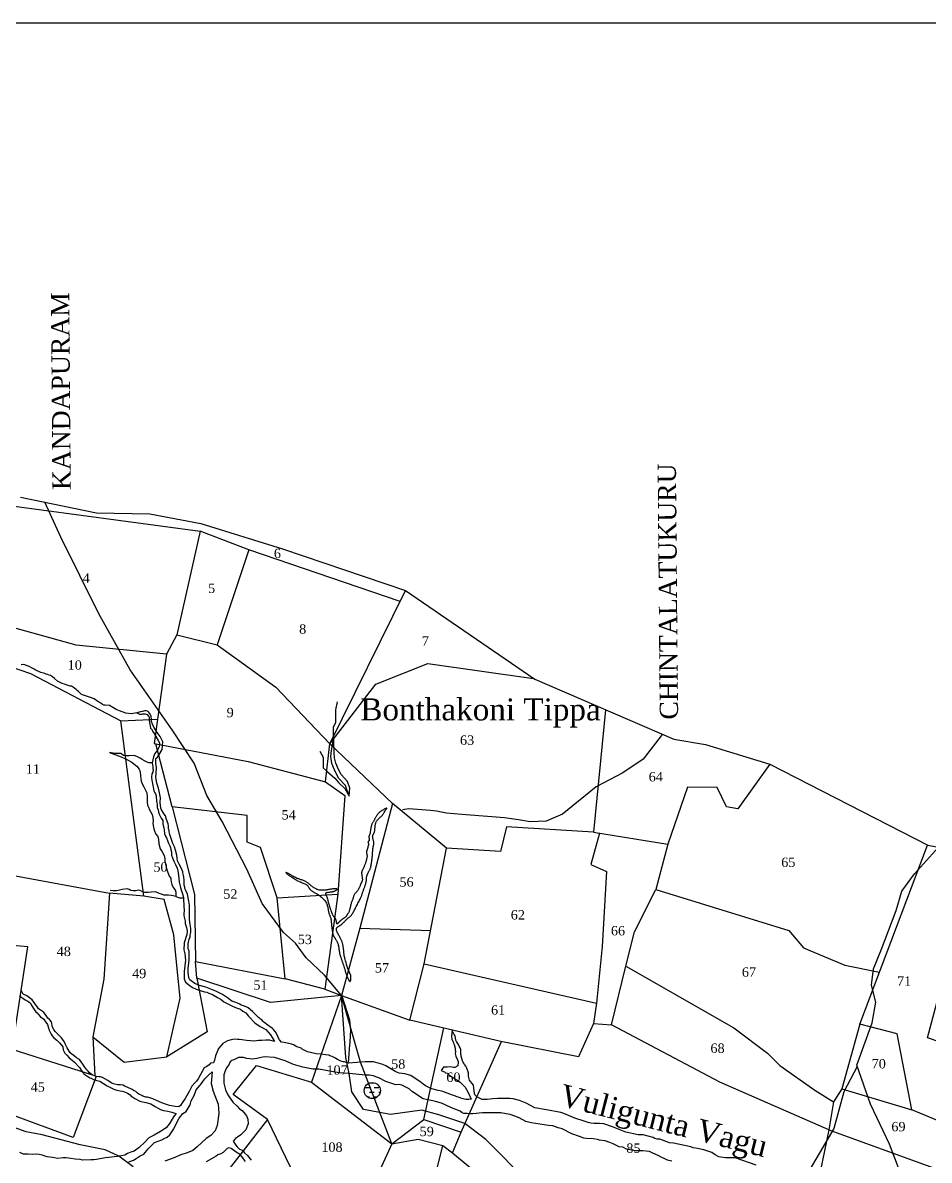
# Model space of a CAD drawing. Header units: inches. Extents: x 52 to 875, y -20 to 782.
# Drawn here: x 600.7 to 724.5, y 626.7 to 782.2 of the extents above; entities that cross this region are included whole.
import ezdxf

# ---------------------------------------------------------------- set-up
doc = ezdxf.new("R2010")
doc.units = ezdxf.units.IN
doc.header["$MEASUREMENT"] = 0
for name, pattern in [('ACAD_ISO02W100', [15, 12, -3]), ('ACAD_ISO07W100', [3, 0, -3]), ('BORDER', [1.75, 0.5, -0.25, 0.5, -0.25, 0, -0.25])]:
    doc.linetypes.add(name, pattern=pattern)
for name, color, linetype in [('CARTTRACK', 30, 'ACAD_ISO02W100'), ('NALA', 4, 'Continuous'), ('SURVEY_BND', 7, 'Continuous'), ('SURVEY_NO', 7, 'Continuous'), ('WATER_BODY', 4, 'Continuous')]:
    doc.layers.add(name, color=color, linetype=linetype)
doc.layers.add('FOOTPATH', color=150, linetype='ACAD_ISO07W100', lineweight=30)
doc.layers.add('VILL_BOUNDARY', color=6, linetype='BORDER', lineweight=30)
doc.styles.get("Standard").update_dxf_attribs({"font": 'TIMES.TTF'})

msp = doc.modelspace()

# ---------------------------------------------------------------- hatches: boundary and pattern name
at = {"layer": 'WATER_BODY', "linetype": 'ByBlock'}
h = msp.add_hatch(dxfattribs=at)
h.set_pattern_fill('DASH', color=256, scale=5, angle=180, style=0)
h.set_pattern_definition([(180, (-470.0725, 177.2036), (-0.625, -0.625), [0.625, -0.625])])
h.paths.add_polyline_path([(647.95, 637.19), (648.72, 635.15, 0.337992), (649.53, 636.21, 0.555906)])
h.paths.add_polyline_path([(647.95, 637.19, 0.285424), (647.34, 636.21, 0.494778), (648.72, 635.15)])

# ---------------------------------------------------------------- linework, layer by layer
at = {"linetype": 'ByBlock', "lineweight": 30}
msp.add_lwpolyline([(52.23, 782.18), (875.42, 782.18), (875.42, -19.69), (52.23, -19.69)], close=True, dxfattribs=at)
at = {"layer": 'CARTTRACK', "linetype": 'ByBlock'}
for points in [[(669.76, 623.63), (663.94, 629.51), (661.09, 631.71), (657.53, 632.89), (655.22, 633.54), (650.91, 632.93), (647.24, 633.62), (645.65, 636.03), (645.29, 638.54), (644.83, 640.72), (644.24, 649.2), (641.9, 651.97), (639.41, 654.36), (637.92, 656.35), (636.28, 657.84), (633.39, 661.77), (631.29, 666.46), (627.91, 672.98), (625.81, 676.56), (624.1, 680.99), (621.1, 685.52), (615.36, 693.74), (611.06, 701.36), (605.86, 711.88), (603.68, 716.65)], [(719.98, 621.34), (720.72, 624.41), (720.23, 626), (719.12, 628.89), (716.54, 634.36), (714.65, 639.68), (716.73, 645.46), (717.24, 648.29), (716.67, 650.61), (716.92, 652.87), (718.02, 655.54), (720.04, 660.83), (720.79, 663.48), (722.52, 665.83), (725.8, 669.48)], [(615.75, 625.78), (613.77, 627.24), (611.92, 628.11), (608.52, 628.81), (603.32, 630.14), (601.15, 630.57), (598.33, 631.58)]]:
    msp.add_lwpolyline(points, dxfattribs=at)
at = {"layer": 'FOOTPATH', "linetype": 'ByBlock'}
for points in [[(688.06, 684.91), (685.47, 681.52), (682.69, 679.67), (679.01, 677.75), (674.42, 674.02), (672.2, 673.03), (669.99, 672.93), (668.39, 673.21), (666.52, 673.51), (664.78, 673.62), (660.68, 673.95), (658.59, 674.13), (657.2, 674.41), (656.37, 674.52), (653.44, 674.71), (652.54, 674.6)], [(714.71, 639.5), (712.87, 636.06), (711.51, 631.04), (708.27, 625.5), (706.58, 622.65), (704.89, 619.95), (704.23, 618.87), (702.3, 617.32), (698.5, 615.49), (696.49, 614.86)]]:
    msp.add_lwpolyline(points, dxfattribs=at)
at = {"layer": 'NALA'}
for points in [[(700.89, 626.02), (698.01, 627.01), (697.08, 627.03), (696.69, 627.03), (696.07, 627.11), (695.78, 627.17), (695.27, 627.42), (694.83, 627.73), (693.72, 628.12), (692.88, 628.3), (692.29, 628.38), (691.95, 628.5), (689.58, 629.02), (689.04, 629.08), (687.74, 629.56), (687.37, 629.56), (687.04, 629.64), (686.8, 629.79), (685.43, 630.14), (684.75, 630.14), (683.07, 630.54), (681.27, 631.27), (680.08, 631.65), (679.49, 631.73), (678.75, 631.73), (678.31, 631.76), (677.93, 631.83), (677.37, 632.01), (676.09, 632.42), (674.59, 633.09), (674.19, 633.2), (672.23, 633.56), (670.64, 633.85), (669.45, 634.48), (668.54, 634.87), (667.68, 635.09), (667.25, 635.14), (667, 635.14), (666.8, 635.14), (666.61, 635.15), (665.53, 635.13), (664.88, 635.07), (664.56, 635.05), (664.13, 634.99), (663.84, 634.99), (663.44, 634.99), (662.9, 635.27), (662.73, 635.37), (662.58, 635.5), (662.48, 635.6), (662.4, 635.82), (662.25, 636.95), (662.1, 637.19), (661.84, 637.45), (661.72, 637.62), (661.6, 638.17), (661.59, 638.64), (661.36, 639.28), (661.22, 639.57), (661.02, 639.79), (660.94, 639.94), (660.85, 640.1), (660.78, 640.3), (660.57, 640.9), (660.55, 641.33), (660.54, 641.81), (660.43, 642.07), (660.31, 642.29), (660.19, 642.49), (659.92, 642.94), (659.85, 643.11), (659.74, 643.7), (659.63, 643.89), (659.52, 644.04), (659.39, 644.34), (659.36, 644.46), (659.25, 643.63), (659.32, 643.19), (659.47, 642.86), (659.52, 642.7), (659.6, 642.51), (659.74, 642.02), (659.77, 641.82), (659.78, 641.49), (659.77, 641.28), (659.85, 640.9), (660.05, 640.49), (660.15, 640.17), (660.15, 639.98), (660.12, 639.69), (660.1, 639.58), (659.69, 639.38), (659.54, 639.37), (659.35, 639.39), (659.16, 639.46), (658.67, 639.43), (658.16, 639.41), (658.02, 639.25), (657.92, 639.11), (657.86, 638.95), (658.16, 638.83), (658.31, 638.76), (658.44, 638.64), (658.7, 638.59), (658.74, 638.45), (660.46, 637.35), (660.85, 636.95), (661.13, 636.67), (661.52, 635.94), (661.93, 635.03), (661.61, 634.98), (661.46, 634.98), (661.21, 634.97), (660.86, 635.07), (660.52, 635.19), (660.21, 635.29), (659.99, 635.37), (659.69, 635.51), (659.41, 635.6), (657.92, 636.12), (657.44, 636.23), (656.56, 636.45), (656.08, 636.66), (655.7, 636.84), (655.37, 637.11), (654.91, 637.46), (654.43, 637.76), (653.69, 638.26), (652.87, 638.51), (652.53, 638.56), (652.1, 638.61), (651.65, 638.77), (651.2, 639.05), (650.74, 639.34), (650.26, 639.58), (649.89, 639.76), (649.22, 639.98), (648.58, 640.12), (647.46, 640.16), (645.19, 639.95), (644.84, 640.07), (644.65, 640.14), (644.44, 640.14), (644.29, 640.18), (644.06, 640.29), (643.66, 640.47), (643.45, 640.58), (643.3, 640.68), (642.96, 640.85), (642.64, 640.96), (642.49, 641.04), (642.02, 641.09), (641.46, 641.18), (640.78, 641.22), (639.57, 641.49), (638.86, 641.87), (638.69, 641.99), (638.45, 642.11), (638.13, 642.21), (637.9, 642.34), (637.67, 642.45), (637.41, 642.54), (636.38, 642.79), (636.02, 642.85), (635.74, 643.14), (635.55, 643.45), (635.51, 643.59), (635.28, 644.09), (635.17, 644.29), (634.95, 644.54), (634.79, 644.71), (634.04, 645.25), (633.57, 645.59), (633.46, 645.7), (633.36, 645.82), (633.16, 645.99), (633.02, 646.11), (632.88, 646.22), (632.08, 647.04), (631.45, 647.54), (631.18, 647.64), (630.82, 647.78), (630.5, 647.91), (630.31, 648.04), (630.02, 648.14), (629.76, 648.27), (629.23, 648.44), (628.65, 648.88), (627.97, 649.35), (627.04, 649.78), (625.7, 650.33), (624.83, 650.59), (624.18, 650.83), (623.68, 651.2), (623.5, 651.35), (623.41, 651.52), (623.38, 651.66), (623.27, 652.35), (623.28, 652.89), (623.4, 654.06), (623.4, 654.67), (623.39, 655.07), (623.39, 655.29), (623.36, 655.42), (623.28, 655.57), (623.28, 656.29), (623.41, 656.91), (623.54, 657.24), (623.55, 657.43), (623.59, 657.61), (623.65, 657.89), (623.63, 658.36), (623.56, 658.91), (623.44, 659.61), (623.45, 660.49), (623.44, 661.55), (623.38, 662.12), (623.19, 663.05), (622.96, 663.56), (622.83, 663.82), (622.8, 664), (622.72, 664.29), (622.71, 664.43), (622.71, 664.53), (622.71, 664.7), (622.72, 664.95), (622.69, 665.41), (622.63, 665.61), (622.58, 665.8), (622.56, 665.97), (622.55, 666.11), (622.31, 666.65), (622.06, 667.14), (621.82, 667.6), (621.76, 667.99), (621.71, 668.4), (621.54, 669.07), (621.4, 669.55), (621.16, 669.99), (620.94, 670.67), (620.76, 671.23), (620.66, 671.57), (620.66, 671.79), (620.59, 672.01), (620.59, 672.22), (620.59, 672.41), (620.52, 672.67), (620.3, 673.28), (620.15, 673.79), (619.99, 674), (619.85, 674.22), (619.73, 674.44), (619.64, 674.61), (619.54, 674.81), (619.43, 675.57), (619.48, 676.23), (619.31, 677.16), (619.2, 677.55), (618.99, 678.25), (618.84, 679.02), (618.9, 679.6), (618.95, 680.39), (618.83, 680.95), (618.83, 681.4), (618.83, 681.59), (619.07, 681.81), (619.27, 682.04), (619.71, 682.86), (619.82, 683.88), (619.44, 684.63), (619.03, 685.15), (618.57, 685.9), (618.39, 686.29), (618.27, 686.68), (618.26, 686.94), (618.19, 687.41), (618, 687.8), (617.85, 687.98), (617.78, 688.03), (617.57, 688.14), (617.42, 688.14), (617.28, 688.12), (617.03, 688.02), (616.77, 687.97), (616.24, 687.85), (615.51, 687.7), (614.74, 687.82), (613.9, 688.14), (613.45, 688.29), (612.51, 688.83), (611.91, 688.89), (611.75, 688.89), (611.57, 689.01), (611.35, 689.17), (610.94, 689.42), (610.4, 689.75), (610.04, 689.89), (609.77, 689.98), (608.71, 690.37), (608.27, 690.75), (608.1, 690.92), (607.95, 691.06), (607.78, 691.19), (607.61, 691.29), (607.32, 691.48), (607.16, 691.48), (606.61, 691.67), (606.36, 691.75), (606.06, 691.87), (605.39, 692.17), (605, 692.56), (604.71, 692.75), (604.59, 692.84), (604.44, 692.94), (604.25, 693.02), (604.04, 693.08), (603.85, 693.14), (603.68, 693.22), (603.13, 693.37), (602.47, 693.67), (602.37, 693.72), (602.22, 693.8), (602.02, 693.93), (601.56, 694.18), (600.8, 694.46), (600.43, 694.43)], [(616.24, 687.85), (616.61, 687.68), (616.97, 687.68), (617.09, 687.71), (617.28, 687.71), (617.4, 687.71), (617.67, 687.63), (617.8, 687.45), (617.92, 687.29), (617.93, 687.17), (617.96, 686.81), (618.02, 686.3), (618.13, 685.74), (618.35, 685.53), (618.41, 685.33), (618.61, 685.04), (618.7, 684.86), (619.16, 684.08), (619.33, 683.73), (619.33, 683.54), (619.29, 683.19), (619.06, 682.76), (618.73, 682.3), (618.51, 681.83), (618.33, 681.01), (617.89, 681.02), (617.59, 681.15), (617.29, 681.3), (616.99, 681.47), (616.7, 681.66), (616.24, 681.9), (615.9, 682), (615.22, 681.96), (614.79, 681.99), (614.45, 682.03), (614.06, 682.3), (613.7, 682.3), (613.26, 682.3), (612.53, 682.43), (614.09, 681.83), (614.89, 681.48), (615.57, 681.12), (615.82, 680.89), (616.27, 680.57), (616.55, 680.14), (616.7, 679.77), (616.77, 679.25), (616.86, 678.52), (617.04, 678.07), (617.23, 677.74), (617.35, 677.46), (617.61, 676.92), (617.67, 676.35), (617.66, 675.63), (617.73, 675.25), (617.83, 674.95), (617.99, 674.59), (618.17, 674.29), (618.34, 673.96), (618.42, 673.55), (618.49, 673.05), (618.46, 672.72), (618.51, 672.24), (618.6, 671.81), (618.86, 671.26), (619.12, 670.93), (619.22, 670.55), (619.28, 669.92), (619.42, 669.28), (619.7, 668.87), (619.98, 668.33), (620.08, 667.87), (620.08, 667.58), (620.22, 666.99), (620.33, 666.38), (620.57, 665.81), (620.68, 665.5), (620.91, 665.24), (620.91, 665.01), (620.93, 664.76), (621.05, 664.4), (621.24, 663.97), (621.51, 663.65), (621.59, 663.33), (621.59, 662.96), (621.59, 662.73), (622.1, 662.54), (622.35, 662.55), (622.61, 662.56)], [(618.33, 681.01), (618.39, 680.71), (618.43, 680.52), (618.45, 680.35), (618.46, 680.19), (618.48, 680.07), (618.42, 679.72), (618.32, 679.5), (618.25, 679.06), (618.3, 678.62), (618.35, 678.4), (618.45, 677.95), (618.53, 677.43), (618.57, 677.2), (618.69, 676.93), (618.81, 676.77), (618.88, 676.5), (618.91, 676.24), (618.92, 676), (618.92, 675.75), (619.03, 675.36), (619.04, 675.14), (619.05, 674.9), (619.15, 674.6), (619.21, 674.29), (619.33, 673.9), (619.49, 673.65), (619.58, 673.43), (619.8, 673.13), (619.82, 672.68), (619.84, 672.45), (619.92, 672.14), (619.99, 671.86), (620.02, 671.32), (620.17, 671), (620.3, 670.76), (620.44, 670.4), (620.54, 670.14), (620.75, 669.69), (620.86, 669.46), (620.92, 669.13), (620.98, 668.84), (621, 668.51), (621.01, 668.39), (621.12, 668.05), (621.22, 667.82), (621.29, 667.57), (621.54, 667.11), (621.78, 666.61), (621.82, 666.47), (621.87, 666.25), (621.93, 665.68), (622.06, 664.68), (622.22, 663.99), (622.29, 663.64), (622.41, 663.36), (622.49, 663.09), (622.59, 662.78), (622.61, 662.56), (622.65, 662.32), (622.65, 662.11), (622.68, 661.79), (622.67, 661.27), (622.7, 660.98), (622.7, 660.85), (622.69, 660.37), (622.69, 660.2), (622.7, 659.91), (622.84, 659.38), (622.84, 659.04), (623.03, 658.5), (623.11, 657.99), (623.1, 657.56), (622.74, 656.42), (622.69, 655.44), (622.79, 654.91), (622.9, 654.03), (622.71, 652.5), (622.7, 652.07), (622.7, 651.82), (622.7, 651.48), (622.92, 651.03), (623.52, 650.51), (623.93, 650.26), (624.16, 650.17), (624.52, 650.01), (624.78, 649.92), (625.52, 649.69), (625.81, 649.65), (626.1, 649.55), (626.6, 649.34), (627.26, 648.94), (627.8, 648.64), (628.15, 648.35), (628.6, 648.12), (629.31, 647.73), (629.98, 647.47), (630.44, 647.35), (630.75, 647.08), (631.17, 646.84), (631.5, 646.38), (632.4, 645.47), (633.12, 644.99), (633.88, 644.54), (634.53, 643.85), (634.76, 643.48), (635.07, 642.93), (634.37, 643.12), (634.14, 643.12), (633.89, 643.09), (633.35, 643.05), (632.87, 643.04), (632.35, 642.96), (631.23, 643.04), (630.64, 643.16), (630.25, 643.18), (630.01, 643.18), (629.59, 643.25), (629.13, 643.14), (628.65, 643), (627.99, 642.65), (627.43, 641.95), (627, 640.98), (626.88, 640.37), (626.74, 639.99), (626.31, 639.94), (626.16, 639.75), (625.95, 639.61), (625.74, 639.48), (625.45, 639.31), (624.62, 637.83), (624.42, 637.51), (624.24, 637.3), (623.76, 636.83), (623.42, 636.1), (622.85, 635.14), (622.47, 634.55), (622.21, 634.19), (621.98, 634), (621.49, 634.02), (620.73, 634.19), (619.89, 634.44), (619.33, 634.66), (618.43, 635.08), (617.71, 635.33), (617.46, 635.33), (617.09, 635.43), (616.92, 635.53), (616.53, 635.74), (616.32, 635.9), (616.11, 636.07), (615.88, 636.19), (615.63, 636.37), (614.93, 636.7), (614.58, 636.83), (614.4, 636.93), (614, 636.98), (613.6, 636.98), (613.06, 637.12), (612.74, 637.26), (612.42, 637.49), (612.27, 637.58), (611.54, 637.98), (611.28, 638.07), (611.06, 638.11), (610.7, 638.13), (610.16, 638.38), (609.8, 638.63), (609.62, 638.85), (609.41, 639.03), (609.16, 639.4), (608.86, 639.8), (608.4, 640.45), (608, 640.71), (607.7, 640.94), (607.38, 641.19), (607.15, 641.38), (606.75, 642.05), (606.52, 642.51), (606.34, 642.91), (605.96, 643.4), (605.51, 643.88), (605.1, 644.29), (604.91, 644.54), (604.74, 644.86), (604.57, 645.61), (604.3, 645.91), (604.11, 646.11), (603.84, 646.49), (603.56, 646.9), (603.32, 647.07), (603.04, 647.23), (602.82, 647.38), (602.68, 647.62), (601.95, 648.6), (601.2, 649.15), (600.73, 649.41), (600.41, 650.02)], [(621.59, 662.73), (621.2, 662.85), (620.93, 662.87), (620.59, 662.91), (620.35, 662.92), (619.94, 662.94), (619.62, 663.05), (619.32, 663.16), (619.01, 663.28), (618.75, 663.38), (618.21, 663.32), (617.81, 663.28), (617.33, 663.27), (617.02, 663.4), (616.73, 663.56), (616.42, 663.6), (616.1, 663.52), (615.74, 663.51), (615.45, 663.54), (615.19, 663.71), (614.93, 663.78), (614.23, 663.68), (613.68, 663.57), (613.48, 663.53), (613.03, 663.52), (612.63, 663.57)], [(600.21, 649.16), (600.98, 648.61), (601.35, 648.42), (601.47, 648.34), (601.67, 648.2), (601.92, 647.79), (602.2, 647.28), (602.46, 646.98), (602.61, 646.82), (602.77, 646.64), (603.1, 646.28), (603.52, 645.96), (603.69, 645.74), (603.82, 645.58), (604.03, 645.25), (604.15, 644.91), (604.29, 644.46), (604.42, 644.2), (604.54, 643.91), (604.66, 643.68), (604.92, 643.41), (605.31, 643.12), (605.68, 642.76), (605.97, 642.42), (606.12, 642.2), (606.19, 641.8), (606.43, 641.34), (606.68, 641.06), (607, 640.69), (607.43, 640.37), (607.73, 640.1), (608.42, 639.36), (608.66, 639.01), (609.02, 638.52), (609.27, 638.31), (609.54, 638.13), (609.81, 637.97), (610.01, 637.9), (610.33, 637.71), (610.79, 637.59), (611.19, 637.48), (611.68, 637.18), (612.21, 636.88), (612.64, 636.64), (613.13, 636.41), (613.5, 636.26), (613.73, 636.21), (613.97, 636.2), (614.25, 636.13), (614.56, 636.06), (614.97, 635.86), (615.32, 635.62), (615.49, 635.46), (615.72, 635.3), (615.98, 635.12), (616.64, 634.75), (617.03, 634.67), (617.46, 634.59), (618.16, 634.4), (618.76, 634.03), (619.07, 633.85), (619.48, 633.62), (619.88, 633.5), (620.51, 633.38), (621.04, 633.28), (621.44, 633.13), (621.62, 633.07), (621.26, 632.63), (620.76, 631.77), (620.27, 631.1), (619.49, 630.63), (618.61, 630.12), (617.87, 629.73), (617.33, 629.15), (616.59, 628.41), (615.9, 627.94), (615.43, 627.79), (614.97, 627.61), (614.6, 627.39), (613.59, 627.2), (613.15, 627.14), (612.42, 627.05), (611.96, 627.04), (611.18, 626.86), (610.75, 626.78), (610.38, 626.74), (609.96, 626.75), (608.81, 626.71), (608.5, 626.8), (607.82, 626.85), (607.24, 626.93), (606.6, 627.02), (606.2, 627.04), (605.41, 626.93), (605.02, 627), (604.71, 627.05), (604.38, 627.13), (604, 627.16), (603.3, 627.38), (602.9, 627.47), (602.48, 627.5), (601.94, 627.49), (601.41, 627.54), (601.13, 627.54), (600.76, 627.52), (600.28, 627.76)], [(645.19, 639.95), (645.33, 641.93), (645.39, 642.89), (645.49, 644.47), (645.34, 645.82), (644.25, 649.24)], [(689.37, 626.57), (688.79, 626.72), (688.39, 626.89), (687.92, 627.1), (687.49, 627.32), (686.77, 627.67), (686.3, 627.87), (685.39, 627.97), (684.94, 627.98), (684.39, 627.99), (683.19, 628.2), (682.66, 628.46), (682.15, 628.53), (681.36, 628.94), (680.89, 629.13), (680.25, 629.33), (679.49, 629.42), (679.22, 629.53), (678.6, 629.6), (677.7, 629.66), (677.32, 629.7), (676.73, 629.92), (675.69, 630.29), (674.39, 630.96), (673.85, 631.1), (673.11, 631.4), (672.5, 631.43), (671.9, 631.53), (671.33, 631.62), (670.15, 631.8), (669.43, 631.97), (668.51, 632.5), (667.91, 632.73), (667.27, 632.93), (666.71, 633.05), (665.99, 633.16), (665.16, 633.16), (663.51, 633.16), (662.19, 633.04), (661.85, 633.03), (661.41, 633.06), (660.95, 633.09), (660.73, 633.19), (660.42, 633.39), (659.27, 633.87), (658.4, 634.28), (657.89, 634.47), (657.06, 634.73), (656.7, 634.79), (656.27, 634.88), (655.81, 634.98), (655.38, 635.07), (653.92, 636.04), (653.46, 636.47), (652.82, 636.77), (652.45, 636.94), (652.09, 637.03), (651.64, 637.02), (650.29, 637.44), (649.31, 637.97), (648.93, 638.1), (648.6, 638.23), (648.07, 638.33), (647.51, 638.34), (645.29, 638.54), (643.86, 638.62), (641.13, 639.14), (640.3, 639.14), (638.94, 639.4), (637.65, 639.77), (636.52, 640.3), (635.06, 640.75), (633.67, 640.84), (632.66, 640.59), (632.1, 640.49), (631.3, 640.58), (630.82, 640.74), (630.13, 640.74), (629.49, 640.41), (629.24, 640.31), (629.02, 640.16), (628.86, 639.8), (628.54, 639.36), (628.38, 639.06), (628.14, 638.38), (628.13, 637.23), (628.38, 636.31), (628.69, 635.61), (629.37, 634.65), (629.95, 634.06), (630.3, 633.73), (630.65, 633.51), (631.04, 633.01), (631.25, 632.77), (631.43, 632.29), (631.47, 631.65), (631.17, 630.84), (630.46, 630.17), (630.03, 629.85), (629.72, 629.66), (629.4, 629.3), (629.79, 628.75), (629.95, 628.53), (630.29, 628.22), (630.8, 628), (630.96, 627.71), (631.39, 627.32), (631.69, 626.93), (631.89, 626.68)], [(615.18, 626.47), (615.81, 626.69), (616.16, 626.94), (616.69, 627.29), (617.19, 627.51), (617.8, 628.25), (618.65, 629.13), (619.66, 629.5), (620.07, 629.69), (620.39, 629.84), (620.74, 630.14), (621.32, 630.99), (621.66, 631.75), (622.05, 632.44), (622.54, 633.08), (622.99, 633.37), (623.29, 633.82), (623.52, 634.25), (623.7, 634.83), (624.07, 635.56), (624.38, 636.3), (624.86, 636.9), (625.09, 637.2), (625.28, 637.44), (625.55, 637.82), (625.8, 638.09), (626.13, 638.39), (626.55, 638.79), (626.42, 637.19), (626.7, 636.13), (627.38, 634.37), (627.4, 633.74), (627.48, 633.1), (627.21, 631.46), (626.97, 630.71), (626.38, 630.08), (625.73, 629.66), (624.52, 628.54), (623.92, 628.02), (623.11, 627.68), (622.27, 627.45), (621.22, 626.98), (620.07, 626.58)], [(631.12, 626.51), (630.83, 626.86), (630.61, 627.18), (630.33, 627.53), (630.05, 627.67), (629.84, 627.8), (629.65, 627.95), (629.34, 628.16), (629.14, 628.3), (628.82, 628.39), (628.58, 628.31), (628.33, 628.04), (628.03, 627.77), (627.75, 627.55), (627.31, 627.44), (627.09, 627.23), (626.77, 627.08), (625.74, 626.49)]]:
    msp.add_lwpolyline(points, dxfattribs=at)
at = {"layer": 'NALA', "linetype": 'ByBlock'}
for points in [[(641.27, 682.59), (641.71, 681.78), (641.73, 680.33), (642.22, 679.88), (643.29, 678.91), (643.81, 678.34), (644.68, 677.52), (645.27, 676.44), (644.78, 677.92), (643.81, 678.93), (643.25, 680.06), (642.92, 680.93), (642.78, 681.9), (642.86, 682.68), (643.12, 684.23), (643.13, 685.87), (643.45, 686.58), (643.47, 688.24), (643.67, 689.35)], [(645.27, 676.44), (645.37, 677.55), (645.02, 678.48), (644.18, 679.41), (643.81, 680.1), (643.47, 680.99), (643.27, 681.7), (643.21, 682.41), (643.13, 684.86)], [(645.51, 651.93), (645.36, 652.25), (645.22, 652.56), (645.1, 652.86), (645, 653.16), (644.91, 653.44), (644.84, 653.7), (644.77, 653.94), (644.72, 654.15), (644.67, 654.34), (644.64, 654.5), (644.61, 654.65), (644.59, 654.77), (644.57, 654.88), (644.56, 654.97), (644.55, 655.05), (644.54, 655.13), (644.53, 655.21), (644.53, 655.28), (644.52, 655.35), (644.52, 655.42), (644.51, 655.49), (644.5, 655.56), (644.5, 655.64), (644.48, 655.73), (644.47, 655.82), (644.46, 655.91), (644.44, 656.01), (644.42, 656.11), (644.39, 656.21), (644.37, 656.31), (644.34, 656.4), (644.31, 656.5), (644.28, 656.59), (644.25, 656.67), (644.21, 656.75), (644.17, 656.84), (644.13, 656.92), (644.09, 657.01), (644.04, 657.1), (643.99, 657.19), (643.93, 657.3), (643.87, 657.4), (643.81, 657.51), (643.76, 657.62), (643.7, 657.73), (643.65, 657.83), (643.61, 657.93), (643.57, 658.02), (643.55, 658.1), (643.53, 658.16), (643.52, 658.22), (643.52, 658.28), (643.52, 658.32), (643.53, 658.36), (643.54, 658.4), (643.55, 658.43), (643.57, 658.46), (643.59, 658.48), (643.61, 658.5), (643.63, 658.53), (643.66, 658.55), (643.69, 658.57), (643.73, 658.59), (643.77, 658.62), (643.81, 658.64), (643.85, 658.67), (643.9, 658.7), (643.95, 658.73), (644, 658.76), (644.05, 658.79), (644.09, 658.82), (644.13, 658.85), (644.17, 658.87), (644.21, 658.9), (644.24, 658.93), (644.27, 658.96), (644.31, 659), (644.36, 659.04), (644.41, 659.09), (644.47, 659.15), (644.54, 659.22), (644.62, 659.3), (644.7, 659.39), (644.79, 659.48), (644.88, 659.57), (644.97, 659.65), (645.06, 659.73), (645.14, 659.81), (645.22, 659.87), (645.29, 659.93), (645.36, 659.98), (645.42, 660.03), (645.48, 660.09), (645.53, 660.14), (645.59, 660.2), (645.65, 660.27), (645.7, 660.36), (645.76, 660.45), (645.82, 660.56), (645.88, 660.67), (645.94, 660.8), (646.01, 660.93), (646.08, 661.06), (646.15, 661.21), (646.23, 661.36), (646.31, 661.51), (646.39, 661.66), (646.47, 661.82), (646.55, 661.97), (646.63, 662.11), (646.7, 662.25), (646.76, 662.38), (646.82, 662.5), (646.86, 662.61), (646.91, 662.71), (646.94, 662.81), (646.98, 662.9), (647.01, 663), (647.04, 663.09), (647.07, 663.18), (647.11, 663.28), (647.14, 663.37), (647.18, 663.47), (647.21, 663.57), (647.25, 663.67), (647.28, 663.78), (647.32, 663.88), (647.35, 663.98), (647.39, 664.07), (647.42, 664.17), (647.45, 664.26), (647.48, 664.35), (647.51, 664.44), (647.54, 664.52), (647.56, 664.6), (647.58, 664.68), (647.6, 664.76), (647.61, 664.83), (647.62, 664.89), (647.63, 664.96), (647.64, 665.02), (647.64, 665.08), (647.65, 665.13), (647.65, 665.19), (647.65, 665.24), (647.65, 665.29), (647.66, 665.34), (647.66, 665.38), (647.66, 665.43), (647.67, 665.48), (647.68, 665.53), (647.69, 665.58), (647.71, 665.63), (647.72, 665.68), (647.75, 665.74), (647.77, 665.8), (647.8, 665.85), (647.83, 665.92), (647.86, 665.98), (647.9, 666.05), (647.93, 666.12), (647.97, 666.19), (648.01, 666.27), (648.05, 666.34), (648.09, 666.42), (648.12, 666.49), (648.15, 666.57), (648.18, 666.64), (648.21, 666.71), (648.22, 666.78), (648.24, 666.85), (648.25, 666.92), (648.26, 666.99), (648.27, 667.06), (648.28, 667.14), (648.3, 667.23), (648.31, 667.32), (648.33, 667.42), (648.35, 667.52), (648.36, 667.64), (648.38, 667.76), (648.4, 667.88), (648.42, 668.02), (648.43, 668.17), (648.45, 668.32), (648.46, 668.48), (648.47, 668.64), (648.48, 668.8), (648.49, 668.95), (648.51, 669.1), (648.52, 669.25), (648.54, 669.38), (648.55, 669.49), (648.57, 669.59), (648.59, 669.69), (648.61, 669.77), (648.62, 669.86), (648.63, 669.94), (648.64, 670.02), (648.64, 670.11), (648.63, 670.2), (648.61, 670.3), (648.59, 670.4), (648.56, 670.5), (648.54, 670.6), (648.52, 670.69), (648.5, 670.78), (648.49, 670.86), (648.48, 670.93), (648.48, 670.99), (648.49, 671.05), (648.5, 671.1), (648.51, 671.14), (648.53, 671.18), (648.56, 671.22), (648.58, 671.26), (648.6, 671.3), (648.63, 671.34), (648.65, 671.38), (648.67, 671.43), (648.7, 671.48), (648.72, 671.53), (648.74, 671.59), (648.75, 671.65), (648.77, 671.71), (648.78, 671.78), (648.79, 671.85), (648.79, 671.92), (648.8, 671.99), (648.8, 672.07), (648.81, 672.14), (648.81, 672.21), (648.82, 672.29), (648.82, 672.36), (648.83, 672.43), (648.84, 672.5), (648.85, 672.57), (648.86, 672.63), (648.88, 672.7), (648.9, 672.77), (648.92, 672.83), (648.95, 672.9), (648.98, 672.96), (649.01, 673.02), (649.06, 673.09), (649.1, 673.15), (649.16, 673.22), (649.22, 673.29), (649.28, 673.36), (649.36, 673.43), (649.43, 673.5), (649.51, 673.57), (649.59, 673.64), (649.67, 673.72), (649.74, 673.79), (649.81, 673.87), (649.87, 673.94), (649.92, 674.02), (649.97, 674.09), (650.02, 674.16), (650.05, 674.23), (650.09, 674.29), (650.12, 674.35), (650.15, 674.4), (650.18, 674.44), (650.2, 674.48), (650.22, 674.52), (650.25, 674.55), (650.27, 674.58), (650.29, 674.61), (650.31, 674.63), (650.33, 674.66), (650.36, 674.69), (650.38, 674.73), (650.4, 674.76), (650.41, 674.78), (650.42, 674.8), (650.41, 674.82), (650.39, 674.82), (650.35, 674.81), (650.3, 674.79), (650.23, 674.76), (650.14, 674.72), (650.05, 674.67), (649.95, 674.61), (649.85, 674.55), (649.75, 674.49), (649.66, 674.43), (649.57, 674.37), (649.5, 674.31), (649.42, 674.25), (649.36, 674.2), (649.3, 674.14), (649.24, 674.08), (649.19, 674.02), (649.14, 673.96), (649.1, 673.89), (649.05, 673.82), (649.01, 673.76), (648.97, 673.68), (648.92, 673.61), (648.88, 673.54), (648.84, 673.46), (648.8, 673.39), (648.75, 673.31), (648.71, 673.24), (648.67, 673.16), (648.62, 673.09), (648.58, 673.01), (648.54, 672.94), (648.5, 672.87), (648.46, 672.8), (648.42, 672.73), (648.39, 672.66), (648.36, 672.58), (648.33, 672.51), (648.3, 672.44), (648.28, 672.36), (648.26, 672.27), (648.24, 672.18), (648.23, 672.09), (648.22, 671.98), (648.2, 671.88), (648.19, 671.77), (648.18, 671.67), (648.16, 671.57), (648.15, 671.48), (648.13, 671.39), (648.11, 671.31), (648.08, 671.24), (648.06, 671.18), (648.03, 671.12), (648.01, 671.07), (647.99, 671.01), (647.98, 670.96), (647.97, 670.9), (647.97, 670.85), (647.98, 670.78), (647.99, 670.72), (648, 670.66), (648.01, 670.6), (648.02, 670.54), (648.02, 670.48), (648.02, 670.44), (648.01, 670.4), (647.99, 670.36), (647.96, 670.34), (647.93, 670.31), (647.9, 670.28), (647.88, 670.26), (647.86, 670.23), (647.85, 670.2), (647.84, 670.16), (647.85, 670.12), (647.86, 670.08), (647.87, 670.04), (647.89, 669.99), (647.9, 669.95), (647.92, 669.91), (647.92, 669.87), (647.93, 669.84), (647.92, 669.81), (647.92, 669.78), (647.91, 669.76), (647.9, 669.73), (647.88, 669.71), (647.87, 669.69), (647.86, 669.67), (647.85, 669.65), (647.84, 669.63), (647.83, 669.6), (647.82, 669.57), (647.82, 669.55), (647.81, 669.51), (647.81, 669.48), (647.8, 669.45), (647.8, 669.41), (647.79, 669.37), (647.78, 669.33), (647.77, 669.29), (647.76, 669.25), (647.75, 669.21), (647.74, 669.17), (647.72, 669.13), (647.71, 669.09), (647.69, 669.05), (647.68, 669.02), (647.66, 668.98), (647.65, 668.94), (647.64, 668.9), (647.64, 668.85), (647.64, 668.8), (647.64, 668.75), (647.65, 668.69), (647.67, 668.63), (647.68, 668.56), (647.69, 668.49), (647.7, 668.41), (647.71, 668.33), (647.71, 668.25), (647.71, 668.16), (647.7, 668.07), (647.68, 667.97), (647.66, 667.88), (647.63, 667.78), (647.61, 667.68), (647.58, 667.59), (647.55, 667.49), (647.52, 667.4), (647.49, 667.31), (647.46, 667.22), (647.43, 667.13), (647.4, 667.05), (647.37, 666.97), (647.34, 666.89), (647.31, 666.82), (647.28, 666.75), (647.25, 666.68), (647.22, 666.62), (647.19, 666.56), (647.17, 666.51), (647.14, 666.45), (647.11, 666.4), (647.09, 666.35), (647.06, 666.31), (647.04, 666.26), (647.02, 666.22), (647.01, 666.17), (646.99, 666.13), (646.98, 666.09), (646.97, 666.05), (646.96, 666.01), (646.96, 665.97), (646.96, 665.92), (646.96, 665.88), (646.97, 665.83), (646.98, 665.78), (646.99, 665.72), (647, 665.66), (647.01, 665.6), (647.02, 665.53), (647.03, 665.45), (647.04, 665.37), (647.05, 665.29), (647.06, 665.22), (647.07, 665.14), (647.07, 665.07), (647.07, 665), (647.06, 664.94), (647.05, 664.89), (647.03, 664.84), (647.01, 664.8), (646.99, 664.76), (646.97, 664.73), (646.95, 664.69), (646.94, 664.66), (646.92, 664.63), (646.9, 664.59), (646.89, 664.56), (646.87, 664.52), (646.85, 664.47), (646.83, 664.42), (646.81, 664.36), (646.79, 664.29), (646.76, 664.22), (646.72, 664.13), (646.69, 664.04), (646.64, 663.95), (646.6, 663.86), (646.55, 663.76), (646.5, 663.67), (646.45, 663.59), (646.39, 663.51), (646.33, 663.44), (646.27, 663.37), (646.22, 663.31), (646.16, 663.25), (646.11, 663.19), (646.06, 663.12), (646.01, 663.06), (645.97, 662.99), (645.94, 662.92), (645.91, 662.84), (645.88, 662.77), (645.86, 662.69), (645.83, 662.61), (645.81, 662.53), (645.78, 662.45), (645.75, 662.37), (645.73, 662.3), (645.69, 662.22), (645.66, 662.14), (645.63, 662.05), (645.6, 661.96), (645.56, 661.86), (645.53, 661.75), (645.5, 661.64), (645.47, 661.51), (645.44, 661.38), (645.41, 661.25), (645.38, 661.12), (645.35, 660.99), (645.32, 660.88), (645.29, 660.77), (645.25, 660.68), (645.22, 660.6), (645.18, 660.52), (645.15, 660.46), (645.11, 660.41), (645.08, 660.36), (645.04, 660.32), (645.01, 660.27), (644.99, 660.23), (644.96, 660.2), (644.94, 660.16), (644.92, 660.12), (644.9, 660.09), (644.88, 660.06), (644.86, 660.03), (644.84, 660), (644.81, 659.97), (644.79, 659.94), (644.76, 659.92), (644.74, 659.9), (644.71, 659.87), (644.68, 659.85), (644.65, 659.83), (644.62, 659.81), (644.59, 659.79), (644.56, 659.77), (644.52, 659.75), (644.49, 659.73), (644.46, 659.71), (644.42, 659.7), (644.39, 659.68), (644.36, 659.65), (644.33, 659.63), (644.3, 659.61), (644.27, 659.59), (644.24, 659.57), (644.22, 659.55), (644.19, 659.52), (644.16, 659.5), (644.13, 659.48), (644.11, 659.45), (644.08, 659.43), (644.05, 659.4), (644.02, 659.38), (643.99, 659.35), (643.97, 659.32), (643.94, 659.3), (643.91, 659.27), (643.88, 659.24), (643.86, 659.21), (643.83, 659.19), (643.8, 659.16), (643.78, 659.13), (643.76, 659.1), (643.73, 659.08), (643.71, 659.05), (643.69, 659.03), (643.68, 659.01), (643.66, 659), (643.65, 658.99), (643.63, 658.98), (643.62, 658.98), (643.61, 658.99), (643.6, 659.01), (643.59, 659.04), (643.58, 659.07), (643.57, 659.11), (643.56, 659.16), (643.55, 659.21), (643.54, 659.26), (643.53, 659.31), (643.52, 659.37), (643.51, 659.42), (643.5, 659.47), (643.48, 659.51), (643.47, 659.56), (643.46, 659.6), (643.44, 659.64), (643.42, 659.68), (643.39, 659.72), (643.36, 659.76), (643.33, 659.8), (643.3, 659.84), (643.26, 659.88), (643.23, 659.92), (643.19, 659.97), (643.16, 660.01), (643.12, 660.07), (643.09, 660.12), (643.05, 660.18), (643.02, 660.24), (642.99, 660.31), (642.96, 660.37), (642.94, 660.45), (642.91, 660.52), (642.88, 660.6), (642.85, 660.68), (642.82, 660.76), (642.79, 660.85), (642.76, 660.93), (642.73, 661.02), (642.7, 661.11), (642.67, 661.19), (642.65, 661.28), (642.62, 661.36), (642.59, 661.44), (642.57, 661.52), (642.55, 661.6), (642.52, 661.68), (642.5, 661.77), (642.48, 661.85), (642.46, 661.93), (642.44, 662.01), (642.42, 662.1), (642.41, 662.18), (642.39, 662.26), (642.37, 662.34), (642.35, 662.42), (642.33, 662.49), (642.3, 662.56), (642.28, 662.62), (642.26, 662.67), (642.23, 662.73), (642.21, 662.78), (642.18, 662.82), (642.16, 662.87), (642.13, 662.91), (642.11, 662.96), (642.09, 663), (642.07, 663.05), (642.06, 663.09), (642.06, 663.13), (642.06, 663.17), (642.08, 663.21), (642.11, 663.24), (642.15, 663.27), (642.21, 663.29), (642.28, 663.31), (642.36, 663.32), (642.45, 663.34), (642.55, 663.34), (642.64, 663.35), (642.74, 663.36), (642.83, 663.37), (642.91, 663.38), (642.99, 663.4), (643.06, 663.41), (643.13, 663.43), (643.19, 663.45), (643.25, 663.48), (643.31, 663.5), (643.36, 663.53), (643.42, 663.56), (643.47, 663.59), (643.52, 663.62), (643.56, 663.65), (643.59, 663.68), (643.61, 663.71), (643.62, 663.73), (643.61, 663.75), (643.59, 663.77), (643.55, 663.78), (643.51, 663.79), (643.44, 663.79), (643.37, 663.8), (643.3, 663.79), (643.21, 663.79), (643.12, 663.78), (643.03, 663.77), (642.93, 663.76), (642.84, 663.75), (642.74, 663.73), (642.64, 663.72), (642.54, 663.7), (642.44, 663.68), (642.34, 663.67), (642.23, 663.65), (642.13, 663.63), (642.03, 663.62), (641.93, 663.61), (641.83, 663.6), (641.73, 663.59), (641.63, 663.59), (641.53, 663.59), (641.43, 663.59), (641.34, 663.6), (641.24, 663.62), (641.15, 663.63), (641.05, 663.66), (640.96, 663.69), (640.86, 663.72), (640.76, 663.77), (640.66, 663.82), (640.56, 663.87), (640.46, 663.94), (640.37, 664), (640.27, 664.07), (640.18, 664.14), (640.08, 664.21), (640, 664.28), (639.92, 664.35), (639.84, 664.42), (639.76, 664.48), (639.68, 664.55), (639.6, 664.61), (639.52, 664.67), (639.43, 664.72), (639.34, 664.78), (639.23, 664.83), (639.12, 664.88), (639.01, 664.92), (638.9, 664.97), (638.78, 665.01), (638.67, 665.04), (638.57, 665.08), (638.48, 665.11), (638.39, 665.14), (638.31, 665.17), (638.25, 665.2), (638.18, 665.22), (638.13, 665.25), (638.07, 665.27), (638.02, 665.29), (637.97, 665.32), (637.92, 665.34), (637.86, 665.37), (637.81, 665.4), (637.75, 665.43), (637.69, 665.46), (637.63, 665.49), (637.56, 665.53), (637.49, 665.56), (637.43, 665.6), (637.35, 665.65), (637.28, 665.69), (637.21, 665.74), (637.13, 665.78), (637.06, 665.83), (636.98, 665.87), (636.91, 665.91), (636.84, 665.94), (636.77, 665.98), (636.71, 666), (636.66, 666.02), (636.62, 666.03), (636.6, 666.03), (636.6, 666.02), (636.61, 666), (636.65, 665.96), (636.7, 665.91), (636.77, 665.85), (636.86, 665.79), (636.95, 665.72), (637.04, 665.66), (637.13, 665.59), (637.21, 665.53), (637.29, 665.48), (637.36, 665.43), (637.43, 665.39), (637.49, 665.35), (637.54, 665.31), (637.6, 665.28), (637.65, 665.25), (637.71, 665.21), (637.76, 665.17), (637.83, 665.13), (637.89, 665.09), (637.96, 665.04), (638.04, 665), (638.13, 664.95), (638.23, 664.9), (638.34, 664.85), (638.45, 664.79), (638.58, 664.74), (638.71, 664.68), (638.84, 664.63), (638.97, 664.58), (639.09, 664.52), (639.21, 664.47), (639.3, 664.42), (639.39, 664.37), (639.46, 664.33), (639.51, 664.28), (639.56, 664.23), (639.6, 664.19), (639.64, 664.14), (639.67, 664.09), (639.71, 664.03), (639.74, 663.97), (639.78, 663.91), (639.83, 663.85), (639.87, 663.79), (639.92, 663.72), (639.98, 663.66), (640.03, 663.61), (640.1, 663.55), (640.16, 663.5), (640.23, 663.45), (640.31, 663.41), (640.39, 663.36), (640.48, 663.31), (640.58, 663.26), (640.69, 663.2), (640.8, 663.13), (640.93, 663.05), (641.06, 662.96), (641.2, 662.86), (641.34, 662.75), (641.48, 662.64), (641.61, 662.53), (641.73, 662.41), (641.84, 662.3), (641.94, 662.18), (642.03, 662.07), (642.1, 661.95), (642.16, 661.84), (642.21, 661.72), (642.25, 661.61), (642.28, 661.5), (642.31, 661.39), (642.34, 661.28), (642.36, 661.17), (642.38, 661.06), (642.39, 660.95), (642.41, 660.85), (642.43, 660.74), (642.45, 660.64), (642.47, 660.54), (642.5, 660.45), (642.54, 660.35), (642.57, 660.26), (642.61, 660.16), (642.65, 660.07), (642.68, 659.97), (642.72, 659.87), (642.75, 659.77), (642.77, 659.67), (642.79, 659.56), (642.81, 659.45), (642.82, 659.33), (642.83, 659.22), (642.84, 659.1), (642.85, 658.98), (642.86, 658.85), (642.87, 658.73), (642.89, 658.6), (642.9, 658.48), (642.91, 658.35), (642.93, 658.23), (642.94, 658.12), (642.96, 658.01), (642.98, 657.9), (643, 657.8), (643.02, 657.71), (643.04, 657.62), (643.06, 657.54), (643.09, 657.46), (643.11, 657.4), (643.14, 657.33), (643.17, 657.27), (643.2, 657.22), (643.23, 657.17), (643.27, 657.12), (643.3, 657.08), (643.34, 657.03), (643.38, 656.98), (643.42, 656.92), (643.46, 656.86), (643.51, 656.79), (643.55, 656.71), (643.6, 656.63), (643.64, 656.53), (643.68, 656.43), (643.72, 656.32), (643.76, 656.21), (643.79, 656.09), (643.82, 655.96), (643.84, 655.82), (643.86, 655.69), (643.88, 655.55), (643.9, 655.41), (643.92, 655.29), (643.93, 655.16), (643.95, 655.05), (643.97, 654.95), (643.99, 654.87), (644.01, 654.78), (644.03, 654.71), (644.06, 654.64), (644.08, 654.56), (644.11, 654.49), (644.14, 654.41), (644.17, 654.33), (644.2, 654.24), (644.23, 654.15), (644.26, 654.05), (644.29, 653.95), (644.32, 653.85), (644.35, 653.74), (644.39, 653.64), (644.42, 653.54), (644.45, 653.44), (644.49, 653.35), (644.52, 653.25), (644.55, 653.16), (644.58, 653.06), (644.61, 652.97), (644.64, 652.88), (644.67, 652.79), (644.69, 652.7), (644.72, 652.61), (644.74, 652.52), (644.77, 652.43), (644.79, 652.35), (644.82, 652.27), (644.84, 652.19), (644.87, 652.12), (644.89, 652.05), (644.92, 651.98), (644.95, 651.91), (644.97, 651.85), (645, 651.78), (645.03, 651.72), (645.06, 651.66), (645.08, 651.6), (645.11, 651.54), (645.14, 651.48), (645.17, 651.42), (645.2, 651.36), (645.23, 651.31), (645.26, 651.25), (645.29, 651.2), (645.32, 651.15), (645.36, 651.11), (645.39, 651.1), (645.42, 651.13), (645.45, 651.22), (645.48, 651.37), (645.49, 651.6), (645.51, 651.93)]]:
    msp.add_lwpolyline(points, dxfattribs=at)
at = {"layer": 'SURVEY_BND'}
for points in [[(620.29, 695.89), (607.97, 697.09), (595.82, 700.49), (596.37, 710.49), (597.82, 716.33), (624.92, 712.7)], [(631.54, 710.14), (624.92, 712.7), (621.74, 698.5), (627.21, 697.14)], [(652.23, 703.08), (631.54, 710.14), (627.21, 697.14), (635.27, 691.38), (642.65, 683.62)], [(642.65, 683.62), (652.96, 704.57)], [(595.82, 700.49), (594.38, 695.75), (601.71, 693.24), (614.08, 686.74), (619.06, 686.99)], [(621.74, 698.5), (620.29, 695.89), (618.6, 683.65), (631.49, 681.19), (642.04, 678.4), (642.65, 683.62)], [(678.65, 671.54), (666.75, 672.27), (665.94, 668.88), (658.59, 669.37), (651.18, 675.46), (642.65, 683.62), (648.9, 691.75), (656, 694.61), (670.46, 692.56)], [(680.31, 688.26), (678.65, 671.54), (688.82, 669.91)], [(624.43, 651.56), (625.86, 644.22), (620.36, 640.84), (622.16, 648.85), (621.56, 654.68), (621.3, 657.49), (620.01, 662.31), (617.19, 662.77), (614.08, 686.74)], [(621.07, 675), (618.85, 683.61)], [(702.76, 680.85), (698.4, 674.73), (696.85, 675.02), (695.56, 677.62), (691.49, 677.68), (688.82, 669.91), (687.19, 663.68), (705.36, 658.11), (707.37, 655.71), (713.03, 653.35), (717.75, 652.39)], [(642.04, 678.4), (644.67, 676.56), (643.74, 663.04), (641.93, 650.06), (636.53, 651.49), (635.41, 662.57), (643.74, 663.04)], [(635.41, 662.57), (633.17, 669.44), (631.31, 670.16), (631.32, 673.8), (621.07, 675)], [(621.07, 675), (624.15, 663.02), (624.25, 653.86)], [(651.18, 675.46), (646.74, 658.4), (656.41, 658.08)], [(679.5, 671.4), (678.28, 667.12), (680.45, 666.15), (679.85, 655.93), (679.09, 648.14), (678.68, 645.39), (681.11, 645.2), (683.08, 653.24), (684.25, 657.93), (687.19, 663.68)], [(655.53, 653.54), (658.59, 669.37)], [(731.57, 635.86), (729.97, 630.36), (722.17, 633.59), (720.15, 643.97), (715.07, 645.3), (724.32, 669.77)], [(610.24, 643.58), (610.52, 638.21), (599.21, 641.82), (601.35, 655.86), (591.58, 656.74), (589.71, 668.23), (592.68, 667.56), (599.15, 665.64), (612.52, 663.2)], [(738.86, 638.68), (737.34, 634.05), (731.57, 635.86), (732.57, 640.59), (724.3, 643.44), (726.69, 652.29), (730.39, 663.32), (732.09, 668.28)], [(617.19, 662.77), (612.52, 663.2), (611.75, 651.44), (610.24, 643.58), (614.54, 640.11), (620.36, 640.84)], [(646.74, 658.4), (644.24, 649.2), (653.54, 645.84)], [(644.24, 649.2), (634.52, 648.26), (624.43, 651.56), (624.25, 653.86), (636.53, 651.49)], [(678.68, 645.39), (676.59, 640.83), (665.98, 642.92), (658.02, 644.81), (653.54, 645.84), (655.53, 653.54), (679.09, 648.14)], [(683.08, 653.24), (697.85, 644.77), (702.44, 641.34), (704.11, 639.63), (708.92, 636.26), (711.48, 634.67)], [(641.93, 650.06), (644.24, 649.2)], [(644.24, 649.2), (640.12, 637.36), (651.08, 628.94), (655.48, 632.28), (658.19, 644.77)], [(651.08, 628.94), (646.84, 640.1), (644.24, 649.2)], [(710.83, 630.83), (695.94, 637.38), (681.11, 645.2)], [(715.07, 645.3), (712.62, 636.44), (722.17, 633.59)], [(655.48, 632.28), (660.56, 630.52), (666.07, 642.91)], [(650.74, 614.82), (638.5, 623.17), (634.11, 632.25), (629.43, 635.69), (632.61, 639.62), (640.12, 637.36)], [(610.7, 638.13), (607.56, 629.82), (595.16, 634.35), (588.61, 628.51), (582.55, 618.92), (576.2, 610.66), (582.45, 606.13), (579.41, 598.14), (578, 596.33), (576.19, 598.85), (572.56, 592.5), (559.65, 598.85), (554.77, 599.93), (553.99, 598.91)], [(712.62, 636.44), (711.48, 634.67), (710.83, 630.83), (727.76, 624.68), (728.64, 626.06), (729.97, 630.36)], [(634.11, 632.25), (619.01, 612.83), (605.47, 603.55), (606.26, 601.39), (596.08, 592.23), (591.07, 592.74), (585.85, 576.99), (588.08, 576.22), (592.96, 588.42), (608.18, 589.43), (609.72, 591.63), (608.3, 598.32), (609.87, 602.06), (614.51, 603.71), (618.52, 609.4), (630.55, 604.9)], [(651.08, 628.94), (654.69, 629.59), (658.05, 628.71), (659.39, 627.71), (660.56, 630.52)], [(710.83, 630.83), (707.03, 612.52), (717.92, 601.87), (736.44, 594.7), (736.1, 592.72), (741.29, 590.8)], [(651.08, 628.94), (649.48, 625.31), (649.45, 622.13), (655.97, 620.25), (658.05, 628.71)], [(659.39, 627.71), (663.38, 624.38), (664.8, 623.29), (667.5, 622.06), (666.19, 619.6), (664.3, 618.42), (663.4, 616.58), (656.99, 618.14), (657.31, 619.77), (655.97, 620.25)]]:
    msp.add_lwpolyline(points, dxfattribs=at)
at = {"layer": 'VILL_BOUNDARY', "linetype": 'ByBlock'}
msp.add_lwpolyline([(600.34, 717.34), (610.73, 715.21), (618.03, 715.04), (625.02, 713.71), (636.17, 710.27), (652.96, 704.57), (670.64, 692.43), (689.62, 684.24), (693.98, 683.54), (702.76, 680.85), (724.36, 669.75), (731.9, 668.31)], dxfattribs=at)
at = {"layer": 'WATER_BODY', "linetype": 'ByBlock'}
msp.add_circle((648.43, 636.21), 1.1, dxfattribs=at)

# ---------------------------------------------------------------- texts
at = {"layer": 'SURVEY_NO', "linetype": 'ByBlock'}
for s, height, rotation, p in [('KANDAPURAM  ', 2.5, 90.4839, (607.23, 718.3)), ('CHINTALATUKURU ', 2.5, 90.4839, (690.22, 686.94)), ('Vuligunta Vagu', 3, 345.7733, (673.8, 634.23))]:
    msp.add_text(s, height=height, rotation=rotation, dxfattribs=at).set_placement(p)
msp.add_text('Bonthakoni Tippa', height=3, dxfattribs=at).set_placement((646.8, 686.82))
at = {"layer": 'SURVEY_NO', "char_height": 1.282, "width": 2.5, "attachment_point": 1}
for s, insert in [('{\\fTimes New Roman|b0|i0|c0|p18;6}', (634.98, 710.29)), ('{\\fTimes New Roman|b0|i0|c0|p18;4}', (608.85, 706.93)), ('{\\fTimes New Roman|b0|i0|c0|p18;5}', (625.99, 705.51)), ('{\\fTimes New Roman|b0|i0|c0|p18;8}', (638.44, 699.94)), ('{\\fTimes New Roman|b0|i0|c0|p18;7}', (655.21, 698.32)), ('{\\fTimes New Roman|b0|i0|c0|p18;10}', (606.8, 695.04)), ('{\\fTimes New Roman|b0|i0|c0|p18;9}', (628.53, 688.53)), ('{\\fTimes New Roman|b0|i0|c0|p18;63}', (660.42, 684.76)), ('{\\fTimes New Roman|b0|i0|c0|p18;11}', (601.07, 680.81)), ('{\\fTimes New Roman|b0|i0|c0|p18;64}', (686.21, 679.76)), ('{\\fTimes New Roman|b0|i0|c0|p18;54}', (636.04, 674.55)), ('{\\fTimes New Roman|b0|i0|c0|p18;50}', (618.52, 667.42)), ('{\\fTimes New Roman|b0|i0|c0|p18;65}', (704.32, 668.06)), ('{\\fTimes New Roman|b0|i0|c0|p18;56}', (652.14, 665.36)), ('{\\fTimes New Roman|b0|i0|c0|p18;52}', (628.07, 663.71)), ('{\\fTimes New Roman|b0|i0|c0|p18;62}', (667.36, 660.88)), ('{\\fTimes New Roman|b0|i0|c0|p18;66}', (681.04, 658.71)), ('{\\fTimes New Roman|b0|i0|c0|p18;53}', (638.24, 657.52)), ('{\\fTimes New Roman|b0|i0|c0|p18;48}', (605.3, 655.88)), ('{\\fTimes New Roman|b0|i0|c0|p18;57}', (648.78, 653.63)), ('{\\fTimes New Roman|b0|i0|c0|p18;49}', (615.61, 652.86)), ('{\\fTimes New Roman|b0|i0|c0|p18;67}', (698.94, 653.05)), ('{\\fTimes New Roman|b0|i0|c0|p18;71}', (720.15, 651.83)), ('{\\fTimes New Roman|b0|i0|c0|p18;51}', (632.18, 651.28)), ('{\\fTimes New Roman|b0|i0|c0|p18;61}', (664.66, 647.88)), ('{\\fTimes New Roman|b0|i0|c0|p18;68}', (694.65, 642.65)), ('{\\fTimes New Roman|b0|i0|c0|p18;107}', (642.17, 639.67)), ('{\\fTimes New Roman|b0|i0|c0|p18;58}', (651.01, 640.48)), ('{\\fTimes New Roman|b0|i0|c0|p18;70}', (716.68, 640.52)), ('{\\fTimes New Roman|b0|i0|c0|p18;60}', (658.55, 638.68)), ('{\\fTimes New Roman|b0|i0|c0|p18;45}', (601.74, 637.34)), ('{\\fTimes New Roman|b0|i0|c0|p18;69}', (719.37, 631.93)), ('{\\fTimes New Roman|b0|i0|c0|p18;59}', (654.9, 631.27)), ('{\\fTimes New Roman|b0|i0|c0|p18;108}', (641.47, 629.12)), ('{\\fTimes New Roman|b0|i0|c0|p18;85}', (683.15, 628.98))]:
    msp.add_mtext(s, dxfattribs=dict(at, insert=insert))

doc.saveas('drawing.dxf')
